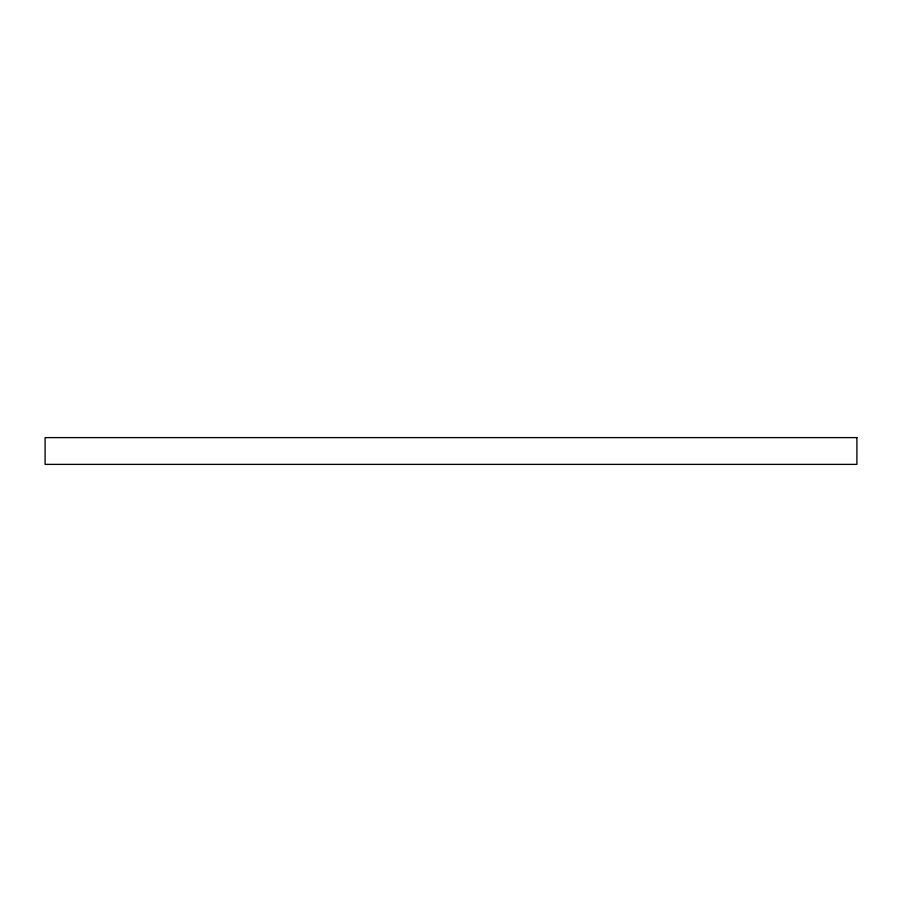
<?xml version="1.0" encoding="UTF-8"?>
<svg xmlns="http://www.w3.org/2000/svg" width="902" height="902" viewBox="0 0 902 902"><rect width="100%" height="100%" fill="white"/><g stroke="black" fill="none" stroke-linecap="round" stroke-linejoin="round"><path stroke-width="1.35" d="M856.9 437.617L45.1 437.617L45.1 464.383L856.9 464.383L856.9 437.617"/></g></svg>
